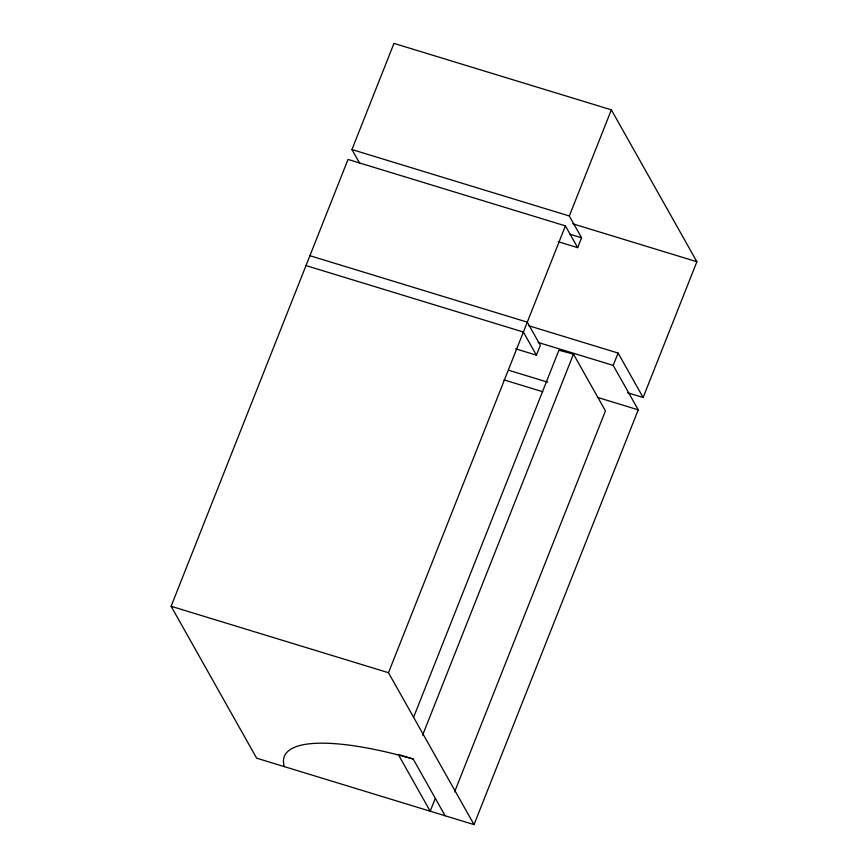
<?xml version="1.0" encoding="UTF-8"?>
<svg xmlns="http://www.w3.org/2000/svg" width="868" height="868" viewBox="0 0 868 868"><rect width="100%" height="100%" fill="white"/><g stroke="black" fill="none" stroke-linecap="round" stroke-linejoin="round"><path stroke-width="1.3" d="M538.16 342.459L613.199 365.395L638.24 409.848L474.026 824.6L256.646 758.165L171.115 606.276L348.035 159.43L565.404 225.875L577.676 247.651L581.582 237.778L569.321 215.991L351.941 149.556L393.974 43.4L611.354 109.835L696.885 261.724L643.123 397.501L627.597 392.759M474.026 824.6L388.484 672.722L565.404 225.875M569.321 215.991L611.354 109.835M515.711 348.849L536.413 355.175L540.33 345.301L527.288 322.147L309.919 255.713M413.548 717.391L558.916 350.227L573.477 354.122L605.452 410.9L454.604 791.887M422.64 735.109L573.477 354.122M435.183 798.636L430.202 811.211L398.238 754.433L413.179 759.001L445.143 815.779M613.199 365.395L618.092 353.048L528.807 325.76M413.179 759.001L393.671 753.793A188.714 48.207 21.6 0 0 284.313 766.618M572.674 223.76L696.885 261.724M569.94 234.219L581.582 237.778M558.265 241.727L577.676 247.651M306.003 265.586L523.382 332.032L536.413 355.175M508.843 370.3L547.665 382.159M598.128 397.587L638.24 409.848M504.004 379.891L542.739 391.728M171.115 606.276L388.484 672.722M618.092 353.048L643.123 397.501M351.941 149.556L359.699 163.314"/></g></svg>
